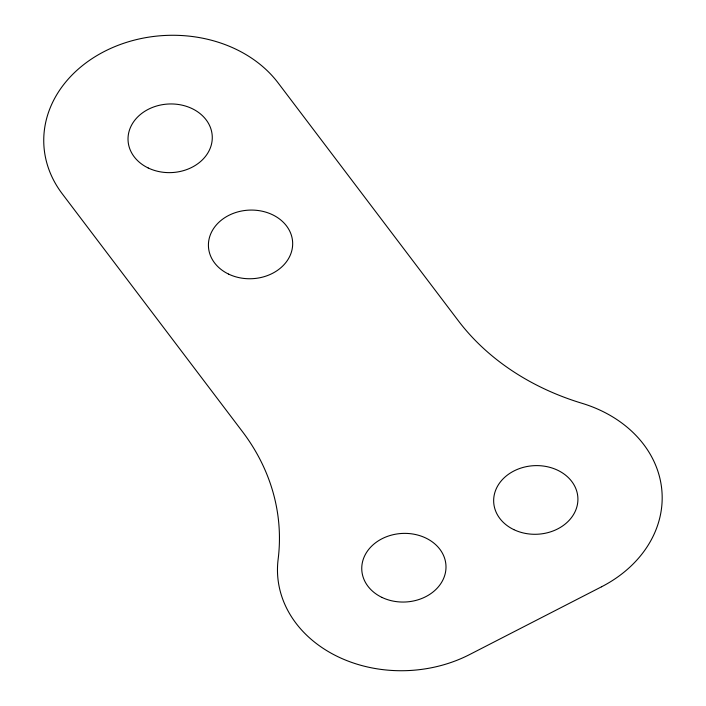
<?xml version="1.0" encoding="UTF-8"?>
<svg xmlns="http://www.w3.org/2000/svg" width="706" height="706" viewBox="0 0 706 706"><rect width="100%" height="100%" fill="white"/><g stroke="black" fill="none" stroke-linecap="round" stroke-linejoin="round"><path stroke-width="1.06" d="M601.574 586.774L469.649 654.541A126.453 102.952 -2.9 0 1 336.418 655.971A126.453 102.952 -2.9 0 1 278.129 559.337A252.916 205.896 -2.9 0 0 242.511 431.71L62.207 193.735A126.453 102.952 -2.9 0 1 104.356 51.467A126.453 102.952 -2.9 0 1 278.076 82.849L458.379 320.824A252.916 205.896 -2.9 0 0 581.938 403.276A126.453 102.952 -2.9 0 1 661.707 488.87A126.453 102.952 -2.9 0 1 601.574 586.774M148.216 167.984A42.148 34.32 -2.9 0 0 212.268 138.394A42.148 34.32 -2.9 0 0 149.954 108.503A42.148 34.32 -2.9 0 0 148.216 167.984M228.612 274.105A42.148 34.32 -2.9 0 0 292.663 244.514A42.148 34.32 -2.9 0 0 230.35 214.624A42.148 34.32 -2.9 0 0 228.612 274.105M381.937 597.4A42.148 34.32 -2.9 0 0 445.989 567.809A42.148 34.32 -2.9 0 0 383.676 537.928A42.148 34.32 -2.9 0 0 381.937 597.4M513.853 529.641A42.148 34.32 -2.9 0 0 577.905 500.051A42.148 34.32 -2.9 0 0 515.592 470.161A42.148 34.32 -2.9 0 0 513.853 529.641"/></g></svg>
